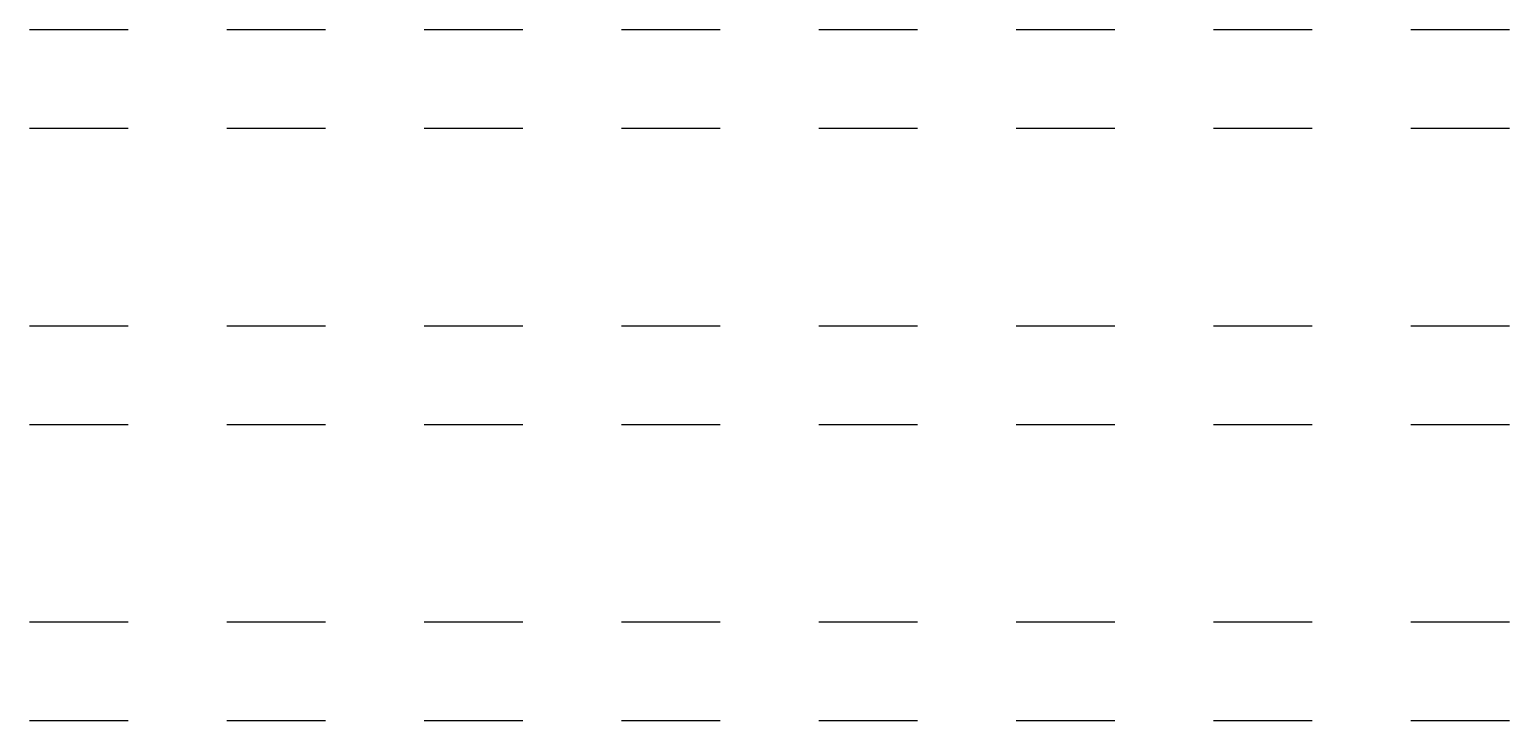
# Model space of a CAD drawing. Header units: metres. Extents: x 273.9 to 290.6, y 222 to 229.8.
import ezdxf

# ---------------------------------------------------------------- set-up
doc = ezdxf.new("R2010")
doc.units = ezdxf.units.M
doc.header["$MEASUREMENT"] = 0
doc.layers.get('0').update_dxf_attribs({"linetype": 'CONTINUOUS'})

msp = doc.modelspace()

# ---------------------------------------------------------------- linework, layer by layer
at = {"color": 72}
for p, q in [((273.889, 229.758), (275.001, 229.758)), ((276.112, 229.758), (277.223, 229.758)), ((278.334, 229.758), (279.446, 229.758)), ((280.557, 229.758), (281.668, 229.758)), ((282.779, 229.758), (283.891, 229.758)), ((285.002, 229.758), (286.113, 229.758)), ((287.224, 229.758), (288.336, 229.758)), ((289.447, 229.758), (290.558, 229.758)), ((273.889, 228.647), (275.001, 228.647)), ((276.112, 228.647), (277.223, 228.647)), ((278.334, 228.647), (279.446, 228.647)), ((280.557, 228.647), (281.668, 228.647)), ((282.779, 228.647), (283.891, 228.647)), ((285.002, 228.647), (286.113, 228.647)), ((287.224, 228.647), (288.336, 228.647)), ((289.447, 228.647), (290.558, 228.647)), ((273.889, 226.424), (275.001, 226.424)), ((276.112, 226.424), (277.223, 226.424)), ((278.334, 226.424), (279.446, 226.424)), ((280.557, 226.424), (281.668, 226.424)), ((282.779, 226.424), (283.891, 226.424)), ((285.002, 226.424), (286.113, 226.424)), ((287.224, 226.424), (288.336, 226.424)), ((289.447, 226.424), (290.558, 226.424)), ((273.889, 225.313), (275.001, 225.313)), ((276.112, 225.313), (277.223, 225.313)), ((278.334, 225.313), (279.446, 225.313)), ((280.557, 225.313), (281.668, 225.313)), ((282.779, 225.313), (283.891, 225.313)), ((285.002, 225.313), (286.113, 225.313)), ((287.224, 225.313), (288.336, 225.313)), ((289.447, 225.313), (290.558, 225.313)), ((273.889, 223.091), (275.001, 223.091)), ((276.112, 223.091), (277.223, 223.091)), ((278.334, 223.091), (279.446, 223.091)), ((280.557, 223.091), (281.668, 223.091)), ((282.779, 223.091), (283.891, 223.091)), ((285.002, 223.091), (286.113, 223.091)), ((287.224, 223.091), (288.336, 223.091)), ((289.447, 223.091), (290.558, 223.091)), ((273.889, 221.979), (275.001, 221.979)), ((276.112, 221.979), (277.223, 221.979)), ((278.334, 221.979), (279.446, 221.979)), ((280.557, 221.979), (281.668, 221.979)), ((282.779, 221.979), (283.891, 221.979)), ((285.002, 221.979), (286.113, 221.979)), ((287.224, 221.979), (288.336, 221.979)), ((289.447, 221.979), (290.558, 221.979))]:
    msp.add_line(p, q, dxfattribs=at)

doc.saveas('drawing.dxf')
